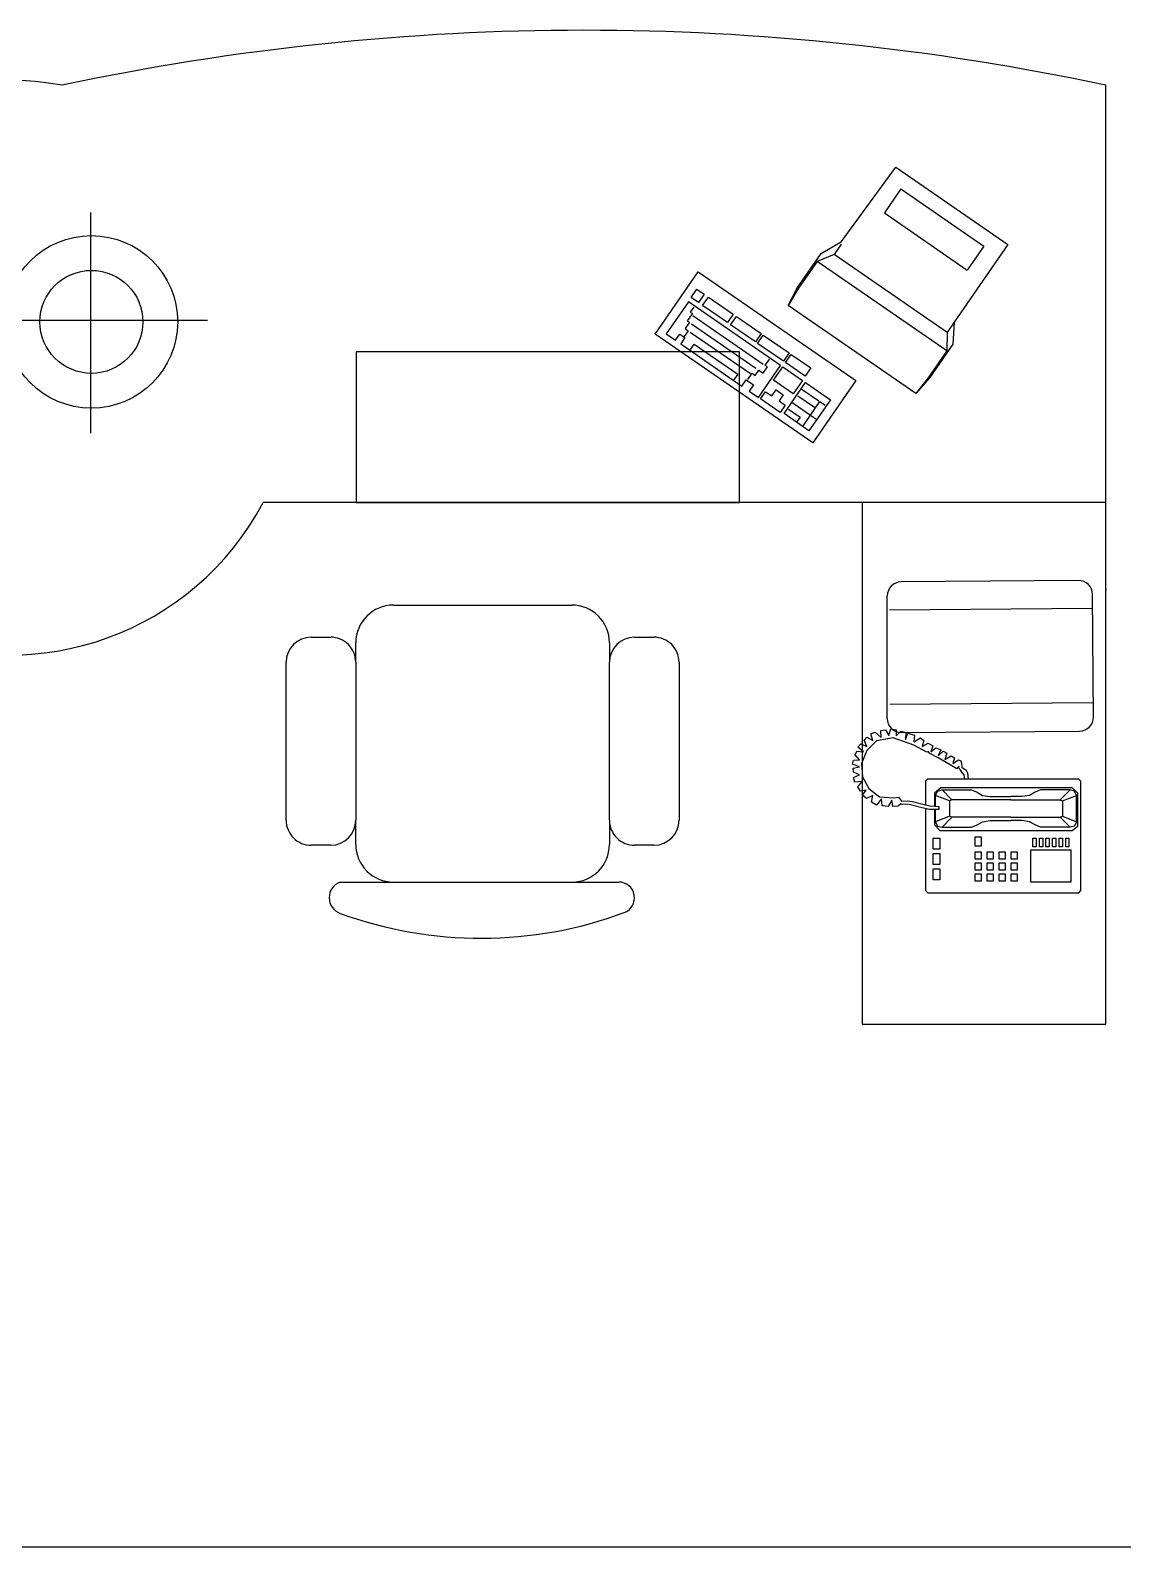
# Model space of a CAD drawing. Header units: millimetres. Extents: x 20731 to 81854, y 49951 to 93037.
# Drawn here: x 33283 to 34962, y 67193 to 69523 of the extents above; entities that cross this region are included whole.
import ezdxf

# ---------------------------------------------------------------- set-up
doc = ezdxf.new("R2010")
doc.units = ezdxf.units.MM
doc.layers.add('www.cad-blocks.net', color=7, linetype='Continuous')

# ---------------------------------------------------------------- blocks, each defined once
blk = doc.blocks.new('A$C25266DD2')
for p, q in [((1802.6, 3749.8), (1802.6, 4337.8)), ((1514, 4049.1), (2078.9, 4049.1)), ((1336.3, 1449.7), (1336.3, 3607.4)), ((522.7, 3548.7), (927.2, 3548.7)), ((458.4, 3434.6), (458.4, 3484.5)), ((991.4, 3484.5), (991.4, 3434.6)), ((364.3, 3410.4), (364.3, 3274.1)), ((460.5, 3370.3), (522.7, 3370.3)), ((927.2, 3370.3), (522.7, 3370.3)), ((927.2, 3370.3), (977.4, 3370.3)), ((1336.3, 3369.4), (1336.3, 2388.1)), ((1722.6, 3369.4), (1336.3, 3369.4)), ((1722.6, 2388.1), (1722.6, 3369.4)), ((364.3, 3274.1), (364.3, 2817)), ((1073.6, 3274.1), (1073.6, 2817)), ((364.3, 2817), (364.3, 2720.8)), ((364.3, 2720.8), (364.3, 2696.8)), ((522.7, 2720.8), (460.5, 2720.8)), ((522.7, 2720.8), (927.2, 2720.8)), ((977.4, 2720.8), (927.2, 2720.8)), ((458.4, 2606.7), (458.4, 2656.6)), ((991.4, 2656.6), (991.4, 2606.7)), ((927.2, 2542.4), (522.7, 2542.4)), ((1336.3, 2388.1), (1722.6, 2388.1)), ((1336.3, 2073.8), (0, 2073.8)), ((0, 2073.8), (0, 1449.7)), ((783, 2009.4), (1097.4, 2009.4)), ((786.8, 1481.4), (1101.2, 1483.6)), ((0, 1449.7), (2405, 1449.7))]:
    blk.add_line(p, q)
at = {"linetype": 'ByBlock'}
for p, q in [((1489.5, 2199.7), (1768, 2603.3)), ((1768, 2603.3), (1927.3, 2493.3)), ((1768.5, 2575.5), (1752, 2551.6)), ((1850.8, 2518.7), (1768.5, 2575.5)), ((1742.8, 2538.3), (1634.7, 2381.7)), ((1758.8, 2527.3), (1742.8, 2538.3)), ((1752, 2551.6), (1767.9, 2540.6)), ((1767.9, 2540.6), (1758.8, 2527.3)), ((1776.5, 2519), (1760.6, 2530)), ((1782, 2527), (1776.5, 2519)), ((1797.9, 2516), (1782, 2527)), ((1927.3, 2493.3), (1648.8, 2089.7)), ((1742.3, 2503.4), (1665.3, 2391.9)), ((1772.9, 2513.7), (1666.6, 2359.7)), ((1794.3, 2510.7), (1680.7, 2346)), ((1687.7, 2282.4), (1850.8, 2518.7)), ((1815.7, 2507.6), (1691.1, 2327.1)), ((1726.3, 2514.4), (1742.3, 2503.4)), ((1801.6, 2521.3), (1797.9, 2516)), ((1820.2, 2508.4), (1801.6, 2521.3)), ((1823.9, 2513.8), (1820.2, 2508.4)), ((1837.1, 2504.6), (1823.9, 2513.8)), ((1848.6, 2492.8), (1861.4, 2511.4)), ((1869.8, 2478.1), (1848.6, 2492.8)), ((1861.4, 2511.4), (1882.7, 2496.7)), ((1882.7, 2496.7), (1869.8, 2478.1)), ((1797.3, 2418.4), (1841.3, 2482.2)), ((1862.5, 2467.5), (1818.5, 2403.8)), ((1841.3, 2482.2), (1862.5, 2467.5)), ((1747.8, 2346.7), (1791.8, 2410.5)), ((1791.8, 2410.5), (1813, 2395.8)), ((1818.5, 2403.8), (1797.3, 2418.4)), ((1634.7, 2381.7), (1650.6, 2370.7)), ((1650.6, 2370.7), (1637.8, 2352.1)), ((1665.3, 2391.9), (1649.4, 2402.9)), ((1813, 2395.8), (1769, 2332.1)), ((1566.9, 2283.4), (1601.7, 2333.9)), ((1601.7, 2333.9), (1620.3, 2321)), ((1621.9, 2363.1), (1605.4, 2339.2)), ((1605.4, 2339.2), (1687.7, 2282.4)), ((1637.8, 2352.1), (1621.9, 2363.1)), ((1651.4, 2366.2), (1667.4, 2355.2)), ((1667.4, 2355.2), (1661.9, 2347.2)), ((1661.9, 2347.2), (1675.2, 2338.1)), ((1675.2, 2338.1), (1667.8, 2327.4)), ((1698.3, 2275), (1744.1, 2341.4)), ((1744.1, 2341.4), (1765.4, 2326.8)), ((1769, 2332.1), (1747.8, 2346.7)), ((1620.3, 2321), (1609.3, 2305.1)), ((1609.3, 2305.1), (1625.2, 2294.1)), ((1625.2, 2294.1), (1612.4, 2275.5)), ((1614.7, 2250.4), (1649.5, 2300.9)), ((1649.5, 2300.9), (1684, 2277.1)), ((1667.8, 2327.4), (1683.8, 2316.4)), ((1683.8, 2316.4), (1687.4, 2321.8)), ((1687.4, 2321.8), (1703.4, 2310.8)), ((1765.4, 2326.8), (1719.5, 2260.4)), ((1520.1, 2209.9), (1564, 2273.6)), ((1575.5, 2261.8), (1555.3, 2232.6)), ((1593.3, 2253.5), (1562.1, 2208.3)), ((1564, 2273.6), (1643.7, 2218.6)), ((1585.5, 2270.6), (1566.9, 2283.4)), ((1596.5, 2286.5), (1585.5, 2270.6)), ((1612.4, 2275.5), (1596.5, 2286.5)), ((1615.3, 1936.5), (1840.7, 2263.1)), ((1684, 2277.1), (1649.2, 2226.6)), ((1659.8, 2219.3), (1694.6, 2269.7)), ((1715.9, 2255.1), (1681.1, 2204.6)), ((1694.6, 2269.7), (1715.9, 2255.1)), ((1719.5, 2260.4), (1698.3, 2275)), ((1885, 2236.4), (1840.7, 2263.1)), ((1840.7, 2263.1), (1886.9, 2239.1)), ((1531.1, 2225.8), (1560.3, 2205.7)), ((1555.3, 2232.6), (1542.1, 2241.8)), ((1610, 2238), (1580.7, 2195.5)), ((1627.8, 2229.6), (1596.6, 2184.5)), ((1643.7, 2218.6), (1599.7, 2154.9)), ((1649.2, 2226.6), (1614.7, 2250.4)), ((1681.1, 2204.6), (1659.8, 2219.3)), ((1954.1, 2188.8), (1885, 2236.4)), ((1886.9, 2239.1), (1974.5, 2178.6)), ((1648.8, 2089.7), (1489.5, 2199.7)), ((1599.7, 2154.9), (1520.1, 2209.9)), ((1560.3, 2205.7), (1551.1, 2192.4)), ((1560.3, 2205.7), (1594.8, 2181.8)), ((1594.8, 2181.8), (1585.6, 2168.6)), ((1725, 1856.9), (1954.1, 2188.8)), ((1971.3, 2145.5), (1954.1, 2188.8)), ((1974.5, 2178.6), (2005, 2126.2)), ((1771.5, 1856.1), (1971.3, 2145.5)), ((1997.8, 2127.2), (1971.3, 2145.5)), ((659.5, 2080.5), (665.8, 2098.6)), ((665.8, 2098.6), (676.5, 2095.8)), ((2005, 2126.2), (2195.7, 1987.2)), ((577.9, 2062.3), (586.4, 2072.5)), ((585.8, 2046.4), (577.9, 2062.3)), ((586.4, 2072.5), (599.4, 2062.9)), ((597.1, 2078.2), (607.9, 2085)), ((599.4, 2062.9), (597.1, 2078.2)), ((634, 2072.5), (603.9, 2056.6)), ((607.9, 2085), (621.5, 2073.7)), ((619.8, 2092.4), (631.7, 2095.8)), ((621.5, 2073.7), (619.8, 2092.4)), ((631.7, 2095.8), (639.1, 2080.5)), ((668, 2075.4), (634, 2072.5)), ((639.1, 2080.5), (645.9, 2095.8)), ((645.9, 2095.8), (655.6, 2096.9)), ((655.6, 2096.9), (659.5, 2080.5)), ((700.9, 2061.2), (668, 2075.4)), ((676.5, 2095.8), (677.1, 2080.5)), ((677.1, 2080.5), (690.2, 2091.8)), ((690.2, 2091.8), (699.2, 2087.3)), ((699.2, 2087.3), (697.5, 2070.3)), ((697.5, 2070.3), (709.4, 2085)), ((725.9, 2036.8), (700.9, 2061.2)), ((709.4, 2085), (718.5, 2077.1)), ((718.5, 2077.1), (711.7, 2061.7)), ((711.7, 2061.7), (727.6, 2068.6)), ((735, 2061.7), (727, 2046.4)), ((727.6, 2068.6), (735, 2061.7)), ((558, 2007.3), (559.1, 2022.6)), ((559.1, 2022.6), (577.3, 2024.3)), ((561.4, 2036.8), (568.8, 2049.8)), ((577.3, 2024.3), (561.4, 2036.8)), ((568.8, 2049.8), (585.8, 2046.4)), ((582.4, 2029.4), (579.6, 1993.6)), ((603.9, 2056.6), (582.4, 2029.4)), ((733.8, 1994.2), (725.9, 2036.8)), ((727, 2046.4), (743.5, 2051.5)), ((748, 2040.2), (734.4, 2024.9)), ((734.4, 2024.9), (752, 2025.4)), ((743.5, 2051.5), (748, 2040.2)), ((752, 2025.4), (754.3, 2014.1)), ((557.4, 1994.8), (573.9, 1997.6)), ((558.6, 1981.2), (557.4, 1994.8)), ((573.9, 1997.6), (558, 2007.3)), ((564.8, 1974.9), (558.6, 1981.2)), ((579.6, 1993.6), (581.8, 1980.6)), ((715.1, 1940.9), (733.8, 1994.2)), ((738.9, 1986.3), (750.8, 1974.9)), ((754.3, 1986.3), (738.9, 1986.3)), ((754.3, 2014.1), (739.5, 2005.6)), ((739.5, 2005.6), (757.1, 2000.5)), ((757.1, 2000.5), (754.3, 1986.3)), ((823, 1481.6), (818.9, 2002.3)), ((1065.1, 1483.3), (1061, 2003.9)), ((2078.4, 2016.7), (1931.8, 1804.3)), ((2195.7, 1987.2), (1997.2, 1700.3)), ((2139.5, 1974.6), (2078.4, 2016.7)), ((556.9, 1930.1), (563.7, 1956.8)), ((563.1, 1971.5), (564.8, 1974.9)), ((563.7, 1956.8), (563.1, 1971.5)), ((570.5, 1944.8), (563.7, 1918.2)), ((572.2, 1958.5), (570.5, 1944.8)), ((581.8, 1980.6), (571.6, 1973.2)), ((571.6, 1973.2), (572.2, 1958.5)), ((728.7, 1962.4), (745.2, 1956.2)), ((746.9, 1961.9), (728.7, 1962.4)), ((745.2, 1956.2), (740.1, 1939.2)), ((750.8, 1974.9), (746.9, 1961.9)), ((747.4, 1973.4), (751, 1516.7)), ((1136.6, 1519.5), (1133, 1974)), ((2139.5, 1974.6), (1992.8, 1762.2)), ((342.3, 1911.2), (336.7, 1905.6)), ((336.7, 1905.6), (336.7, 1518.8)), ((552.3, 1911.2), (342.3, 1911.2)), ((550.1, 1901.7), (556.9, 1930.1)), ((563.7, 1918.2), (559.7, 1900)), ((622.5, 1911.2), (562.1, 1911.2)), ((628.1, 1905.6), (622.5, 1911.2)), ((628.1, 1518.8), (628.1, 1905.6)), ((694.7, 1902.3), (698.7, 1903.4)), ((697, 1907.9), (715.1, 1940.9)), ((698.7, 1903.4), (697, 1907.9)), ((711.1, 1919.9), (719.7, 1904.5)), ((727, 1915.3), (711.1, 1919.9)), ((719.7, 1904.5), (713.4, 1892.6)), ((740.1, 1939.2), (723.1, 1940.9)), ((723.1, 1940.9), (733.3, 1924.4)), ((733.3, 1924.4), (727, 1915.3)), ((1656, 1904.5), (1615.3, 1936.5)), ((1656.8, 1900), (1615.3, 1936.5)), ((1725, 1856.9), (1656, 1904.5)), ((370.3, 1874.7), (370.3, 1891.5)), ((370.3, 1891.5), (398.3, 1891.5)), ((398.3, 1874.7), (370.3, 1874.7)), ((398.3, 1891.5), (398.3, 1874.7)), ((409.5, 1874.7), (409.5, 1891.5)), ((409.5, 1891.5), (437.6, 1891.5)), ((437.6, 1874.7), (409.5, 1874.7)), ((437.6, 1891.5), (437.6, 1874.7)), ((448.8, 1874.7), (448.8, 1891.5)), ((448.8, 1891.5), (476.8, 1891.5)), ((476.8, 1874.7), (448.8, 1874.7)), ((476.8, 1891.5), (476.8, 1874.7)), ((510.4, 1888.7), (496.4, 1874.7)), ((496.4, 1874.7), (496.4, 1535.6)), ((507.6, 1880.3), (504.8, 1869.1)), ((504.8, 1869.1), (530.1, 1843.9)), ((504.8, 1869.1), (504.8, 1793.4)), ((518.8, 1885.9), (507.6, 1880.3)), ((549.9, 1888.7), (510.4, 1888.7)), ((518.8, 1885.9), (549.8, 1885.9)), ((532.9, 1849.5), (518.8, 1885.9)), ((549.7, 1877.5), (550.1, 1901.7)), ((558.1, 1877.5), (549.7, 1877.5)), ((559.7, 1900), (558.1, 1877.5)), ((558.7, 1885.9), (586.1, 1885.9)), ((591.7, 1888.7), (558.9, 1888.7)), ((572.1, 1849.5), (586.1, 1885.9)), ((600.1, 1869.1), (574.9, 1843.9)), ((586.1, 1885.9), (597.3, 1880.3)), ((605.7, 1871.9), (591.7, 1888.7)), ((597.3, 1880.3), (600.1, 1869.1)), ((600.1, 1869.1), (600.1, 1793.4)), ((605.7, 1535.6), (605.7, 1871.9)), ((664.6, 1848.4), (682.8, 1879)), ((682.8, 1879), (694.7, 1902.3)), ((687.3, 1879), (699.2, 1865.9)), ((702.6, 1872.2), (687.3, 1879)), ((699.2, 1865.9), (694.7, 1856.9)), ((698.1, 1897.7), (708.3, 1884.7)), ((713.4, 1892.6), (698.1, 1897.7)), ((708.3, 1884.7), (702.6, 1872.2)), ((1741.7, 1841.4), (1656.8, 1900)), ((530.1, 1843.9), (532.9, 1849.5)), ((530.1, 1692.6), (530.1, 1843.9)), ((572.1, 1849.5), (532.9, 1849.5)), ((574.9, 1843.9), (572.1, 1849.5)), ((574.9, 1692.6), (574.9, 1843.9)), ((652.2, 1822.2), (655.6, 1825.6)), ((654.4, 1831.3), (664.6, 1848.4)), ((661.2, 1825.6), (654.4, 1831.3)), ((655.6, 1825.6), (661.2, 1825.6)), ((682.8, 1837), (668, 1841.5)), ((668, 1841.5), (677.1, 1826.8)), ((677.1, 1826.8), (674.8, 1820.5)), ((694.7, 1856.9), (678.2, 1862)), ((678.2, 1862), (687.3, 1845.5)), ((687.3, 1845.5), (682.8, 1837)), ((1771.5, 1856.1), (1725, 1856.9)), ((1798.1, 1837.8), (1741.7, 1841.4)), ((1798.1, 1837.8), (1771.5, 1856.1)), ((1997.2, 1700.3), (1798.1, 1837.8)), ((504.8, 1793.4), (510.4, 1779.4)), ((600.1, 1793.4), (594.5, 1779.4)), ((628.1, 1810.3), (638.5, 1812.6)), ((643.7, 1803.5), (628.1, 1801.9)), ((638.5, 1812.6), (644.8, 1817.1)), ((650.5, 1807.5), (643.7, 1803.5)), ((644.8, 1817.1), (652.2, 1822.2)), ((658.4, 1818.3), (650.5, 1807.5)), ((668.6, 1818.8), (658.4, 1818.3)), ((674.8, 1820.5), (668.6, 1818.8)), ((1992.8, 1762.2), (1931.8, 1804.3)), ((384.3, 1785), (367.5, 1785)), ((367.5, 1785), (367.5, 1768.2)), ((367.5, 1768.2), (384.3, 1768.2)), ((384.3, 1754.2), (367.5, 1754.2)), ((367.5, 1754.2), (367.5, 1737.4)), ((384.3, 1768.2), (384.3, 1785)), ((384.3, 1737.4), (384.3, 1754.2)), ((395.5, 1785), (395.5, 1768.2)), ((412.3, 1785), (395.5, 1785)), ((395.5, 1768.2), (412.3, 1768.2)), ((395.5, 1754.2), (395.5, 1737.4)), ((412.3, 1754.2), (395.5, 1754.2)), ((412.3, 1768.2), (412.3, 1785)), ((412.3, 1737.4), (412.3, 1754.2)), ((440.4, 1785), (423.6, 1785)), ((423.6, 1785), (423.6, 1768.2)), ((423.6, 1768.2), (440.4, 1768.2)), ((423.6, 1754.2), (423.6, 1737.4)), ((440.4, 1754.2), (423.6, 1754.2)), ((440.4, 1768.2), (440.4, 1785)), ((440.4, 1737.4), (440.4, 1754.2)), ((479.6, 1785), (457.2, 1785)), ((457.2, 1785), (457.2, 1768.2)), ((457.2, 1768.2), (479.6, 1768.2)), ((479.6, 1768.2), (479.6, 1785)), ((510.4, 1779.4), (518.8, 1765.4)), ((518.8, 1765.4), (521.6, 1745.8)), ((586.1, 1765.4), (583.3, 1745.8)), ((594.5, 1779.4), (586.1, 1765.4)), ((367.5, 1737.4), (384.3, 1737.4)), ((384.3, 1723.4), (367.5, 1723.4)), ((367.5, 1723.4), (367.5, 1706.6)), ((384.3, 1706.6), (384.3, 1723.4)), ((395.5, 1737.4), (412.3, 1737.4)), ((412.3, 1723.4), (395.5, 1723.4)), ((395.5, 1723.4), (395.5, 1706.6)), ((412.3, 1706.6), (412.3, 1723.4)), ((423.6, 1737.4), (440.4, 1737.4)), ((440.4, 1723.4), (423.6, 1723.4)), ((423.6, 1723.4), (423.6, 1706.6)), ((440.4, 1706.6), (440.4, 1723.4)), ((521.6, 1745.8), (521.6, 1692.6)), ((583.3, 1745.8), (583.3, 1692.6)), ((367.5, 1706.6), (384.3, 1706.6)), ((384.3, 1692.6), (367.5, 1692.6)), ((367.5, 1692.6), (367.5, 1675.7)), ((367.5, 1675.7), (384.3, 1675.7)), ((384.3, 1675.7), (384.3, 1692.6)), ((395.5, 1706.6), (412.3, 1706.6)), ((395.5, 1692.6), (395.5, 1675.7)), ((412.3, 1692.6), (395.5, 1692.6)), ((395.5, 1675.7), (412.3, 1675.7)), ((412.3, 1675.7), (412.3, 1692.6)), ((423.6, 1706.6), (440.4, 1706.6)), ((440.4, 1692.6), (423.6, 1692.6)), ((423.6, 1692.6), (423.6, 1675.7)), ((423.6, 1675.7), (440.4, 1675.7)), ((440.4, 1675.7), (440.4, 1692.6)), ((521.6, 1664.5), (521.6, 1692.6)), ((530.1, 1692.6), (530.1, 1566.4)), ((574.9, 1692.6), (574.9, 1566.4)), ((583.3, 1664.5), (583.3, 1692.6)), ((446, 1642.1), (364.7, 1642.1)), ((364.7, 1642.1), (364.7, 1538.4)), ((446, 1538.4), (446, 1642.1)), ((454.4, 1628.1), (454.4, 1636.5)), ((454.4, 1636.5), (476.8, 1636.5)), ((476.8, 1636.5), (476.8, 1628.1)), ((510.4, 1630.9), (518.8, 1644.9)), ((518.8, 1644.9), (521.6, 1664.5)), ((586.1, 1644.9), (583.3, 1664.5)), ((594.5, 1630.9), (586.1, 1644.9)), ((476.8, 1628.1), (454.4, 1628.1)), ((454.4, 1611.3), (454.4, 1619.7)), ((454.4, 1619.7), (476.8, 1619.7)), ((476.8, 1611.3), (454.4, 1611.3)), ((454.4, 1602.9), (476.8, 1602.9)), ((454.4, 1594.5), (454.4, 1602.9)), ((476.8, 1594.5), (454.4, 1594.5)), ((476.8, 1619.7), (476.8, 1611.3)), ((476.8, 1602.9), (476.8, 1594.5)), ((504.8, 1616.9), (510.4, 1630.9)), ((504.8, 1541.2), (504.8, 1616.9)), ((600.1, 1616.9), (594.5, 1630.9)), ((600.1, 1541.2), (600.1, 1616.9)), ((454.4, 1577.6), (454.4, 1586.1)), ((454.4, 1586.1), (476.8, 1586.1)), ((476.8, 1577.6), (454.4, 1577.6)), ((454.4, 1560.8), (454.4, 1569.2)), ((454.4, 1569.2), (476.8, 1569.2)), ((476.8, 1560.8), (454.4, 1560.8)), ((476.8, 1586.1), (476.8, 1577.6)), ((476.8, 1569.2), (476.8, 1560.8)), ((504.8, 1541.2), (530.1, 1566.4)), ((532.9, 1560.8), (518.8, 1524.4)), ((530.1, 1566.4), (532.9, 1560.8)), ((572.1, 1560.8), (532.9, 1560.8)), ((574.9, 1566.4), (572.1, 1560.8)), ((572.1, 1560.8), (586.1, 1524.4)), ((600.1, 1541.2), (574.9, 1566.4)), ((336.7, 1518.8), (342.3, 1513.2)), ((364.7, 1538.4), (446, 1538.4)), ((454.4, 1544), (454.4, 1552.4)), ((454.4, 1552.4), (476.8, 1552.4)), ((476.8, 1544), (454.4, 1544)), ((476.8, 1552.4), (476.8, 1544)), ((496.4, 1535.6), (507.6, 1521.6)), ((507.6, 1530), (504.8, 1541.2)), ((518.8, 1524.4), (507.6, 1530)), ((507.6, 1521.6), (591.7, 1521.6)), ((518.8, 1524.4), (586.1, 1524.4)), ((586.1, 1524.4), (597.3, 1530)), ((591.7, 1521.6), (605.7, 1535.6)), ((597.3, 1530), (600.1, 1541.2)), ((622.5, 1513.2), (628.1, 1518.8)), ((342.3, 1513.2), (622.5, 1513.2))]:
    blk.add_line(p, q, dxfattribs=at)
for radius in [221, 131.9]:
    blk.add_circle((1799.1, 4047.4), radius)
for centre, radius, start, end in [((1681.5, 4257.4), 736, 349.4247, 242.0262), ((-3863.8, 2786), 6409.7, 347.96659, 12.03341), ((522.7, 3484.5), 64.2, 90, 180), ((927.2, 3484.5), 64.2, 0, 90), ((324.2, 3395.8), 42.7, 20.0456, 159.9544), ((522.7, 3434.6), 64.2, 180, 270), ((927.2, 3434.6), 64.2, 270, 0), ((1273.8, 3049.3), 1053.5, 159.9544, 200.3611), ((460.5, 3274.1), 96.2, 90, 180), ((977.4, 3274.1), 96.2, 0, 90), ((460.5, 2817), 96.2, 180, 270), ((977.4, 2817), 96.2, 270, 0), ((522.7, 2656.6), 64.2, 90, 180), ((927.2, 2656.6), 64.2, 0, 90), ((323.9, 2696.8), 40.3, 200.3611, 0), ((522.7, 2606.7), 64.2, 180, 270), ((927.2, 2606.7), 64.2, 270, 0), ((783, 1973.7), 35.6, 90, 180.4509), ((1097.4, 1973.7), 35.6, 0.4509, 90), ((786.6, 1517), 35.6, 180.4509, 270.397), ((1101, 1519.2), 35.6, 270.397, 0.4509)]:
    blk.add_arc(centre, radius, start, end)
blk.add_point((1112.8, 1449.7), dxfattribs=at)
blk = doc.blocks.new('FORMAT')
at = {"layer": 'www.cad-blocks.net', "color": 155, "true_color": 0x546d8e}
blk.add_line((26338.8, 67192.6), (81853.7, 67192.6), dxfattribs=at)

msp = doc.modelspace()

# ---------------------------------------------------------------- block references
msp.add_blockref('FORMAT', (0, 0))
at = {"xscale": 0.6, "yscale": 0.6, "zscale": 0.6, "rotation": 89.99999999999999}
msp.add_blockref('A$C25266DD2', (35805.7, 67995.5), dxfattribs=at)

doc.saveas('drawing.dxf')
